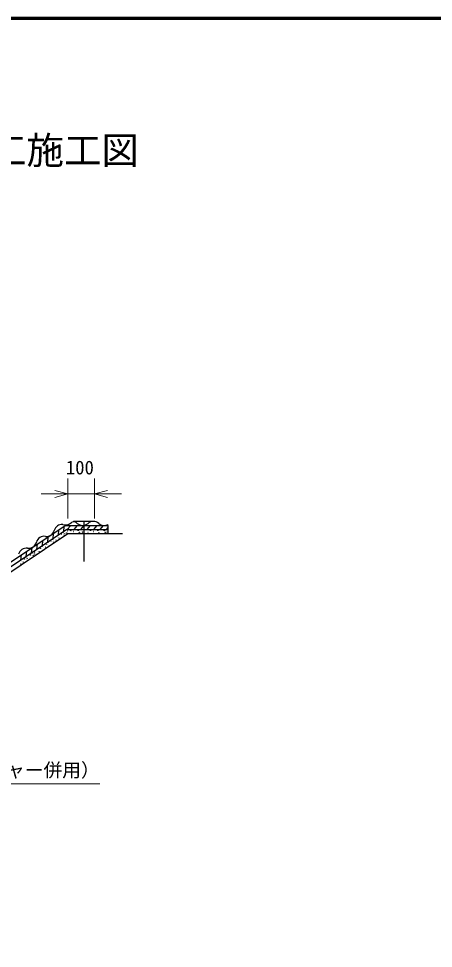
# Model space of a CAD drawing. Units: millimetres, scale not verified. Extents: x 200 to 8200, y 200 to 5740.
# Drawn here: x 2871 to 4420, y 2266 to 5740 of the extents above; entities that cross this region are included whole.
import ezdxf
from ezdxf.enums import TextEntityAlignment as Align

# ---------------------------------------------------------------- set-up
doc = ezdxf.new("R2010")
doc.units = ezdxf.units.MM
doc.header["$LTSCALE"] = 20
for name, color, linetype, lineweight in [('C-STR', 1, 'Continuous', 25), ('C-STR-DIM', 1, 'Continuous', 13), ('C-STR-HTXT', 1, 'Continuous', 13), ('C-TTL', 2, 'Continuous', 70)]:
    doc.layers.add(name, color=color, linetype=linetype, lineweight=lineweight)
doc.layers.add('C-TTL-TXT', color=7, linetype='Continuous')
doc.styles.add('ＭＳ ゴシック', font='')
doc.styles.get('ＭＳ ゴシック').set_extended_font_data('MS Gothic')

msp = doc.modelspace()

# ---------------------------------------------------------------- linework, layer by layer
at = {"layer": 'C-STR', "color": 7}
for p, q in [((3155.41, 3861.35), (3075.41, 3861.35)), ((3115.41, 3711.35), (3115.41, 3861.35)), ((1540.2, 2843.06), (3048.14, 3848.35)), ((1548.52, 2830.58), (3051.29, 3832.42)), ((3020.22, 3829.74), (3018.07, 3810.28)), ((3040.19, 3843.05), (3038.04, 3823.59)), ((3045.36, 3846.5), (3104.91, 3846.5)), ((3049.9, 3831.5), (3104.91, 3831.5)), ((3065.21, 3846.5), (3052.63, 3831.5)), ((3089.21, 3846.5), (3076.63, 3831.5)), ((3114.44, 3846.5), (3101.86, 3831.5)), ((3101.86, 3831.5), (3204.44, 3831.5)), ((3138.44, 3846.5), (3125.86, 3831.5)), ((3162.44, 3846.5), (3149.86, 3831.5)), ((3186.44, 3846.5), (3173.86, 3831.5)), ((3204.44, 3839.35), (3197.86, 3831.5)), ((1556.84, 2818.1), (3054.44, 3816.5)), ((2960.32, 3789.8), (2958.16, 3770.34)), ((2980.29, 3803.11), (2978.13, 3783.65)), ((3000.26, 3816.43), (2998.1, 3796.96)), ((3054.44, 3816.5), (3258.63, 3816.5)), ((2920.38, 3763.17), (2918.23, 3743.71)), ((2940.35, 3776.49), (2938.2, 3757.03)), ((2880.44, 3736.55), (2878.29, 3717.09)), ((2900.41, 3749.86), (2898.26, 3730.4))]:
    msp.add_line(p, q, dxfattribs=at)
msp.add_lwpolyline([(3097.27, 3846.5), (3204.44, 3846.5), (3204.44, 3816.5)], dxfattribs=at)
for centre in [(3038.06, 3821.43), (3054.01, 3826.27), (3057.85, 3831.5), (3064.59, 3828.43), (3066.17, 3827.09), (3076.41, 3823.83), (3093.5, 3827.09), (3097.41, 3820.8), (3109.05, 3821.78), (3139.4, 3827.09), (3149.64, 3823.83), (3166.73, 3827.09), (3170.64, 3820.8), (3190.73, 3827.09), (3194.64, 3820.8), (3201.53, 3821.78), (2991.85, 3787.49), (2998.12, 3794.8), (3002.17, 3790.46), (3010.29, 3791.75), (3014.59, 3802.65), (3021.33, 3799.59), (3031.78, 3814.12), (3041.24, 3811.01), (3042.11, 3817.08), (3050.23, 3818.37), (3129.78, 3820.4), (2951.91, 3760.87), (2958.19, 3768.18), (2961.37, 3757.76), (2962.24, 3763.83), (2970.35, 3765.12), (2974.65, 3776.03), (2980.93, 3783.34), (2981.39, 3772.96), (3001.31, 3784.39), (2892, 3720.93), (2898.28, 3728.24), (2901.46, 3717.82), (2902.33, 3723.9), (2910.45, 3725.19), (2914.74, 3736.09), (2921.02, 3743.4), (2925.67, 3733.36), (2929.6, 3739.61), (2929.75, 3747.03), (2938.63, 3742.6), (2940.17, 3750.34), (2947.61, 3749.96), (2878.72, 3702.66), (2880.26, 3710.4), (2887.71, 3710.03)]:
    msp.add_circle(centre, 0.3, dxfattribs=at)
at = {"layer": 'C-STR'}
for centre, radius, start, end in [((3046.18, 3878.7), 30.42, 249.39334, 316.64552), ((3076.96, 3843.47), 16.77, 38.77426, 121.10425), ((3150.04, 3831.05), 30.42, 48.88791, 131.11209), ((2974.55, 3835.85), 30.42, 262.57791, 344.80209), ((3033.26, 3819.9), 30.42, 85.80885, 164.80209), ((3110.04, 3876.88), 30.42, 228.88791, 311.11209), ((3190.64, 3878.28), 31.87, 229.72286, 295.67005), ((2966.69, 3775.52), 30.42, 82.57791, 164.80209), ((2900.13, 3731.15), 30.42, 82.57791, 164.80209), ((2907.99, 3791.47), 30.42, 262.57791, 344.80209)]:
    msp.add_arc(centre, radius, start, end, dxfattribs=at)
at = {"layer": 'C-STR-DIM'}
for p, q in [((3054.44, 3872.2), (3054.44, 4021.68)), ((3154.44, 3872.2), (3154.44, 4021.68)), ((2954.44, 3963.97), (3254.44, 3963.97)), ((3054.44, 3963.97), (3006.15, 3976.91)), ((3054.44, 3963.97), (3006.15, 3951.03)), ((3154.44, 3963.97), (3202.74, 3976.91)), ((3154.44, 3963.97), (3202.74, 3951.03))]:
    msp.add_line(p, q, dxfattribs=at)
at = {"layer": 'C-STR-HTXT'}
msp.add_line((2193.75, 2881.45), (3173.75, 2881.45), dxfattribs=at)
at = {"layer": 'C-TTL', "color": 1, "lineweight": 13}
msp.add_line((3204.44, 3846.5), (3204.44, 3849.56), dxfattribs=at)
at = {"layer": 'C-TTL'}
msp.add_lwpolyline([(200, 200), (8200, 200), (8200, 5740), (200, 5740)], close=True, dxfattribs=at)

# ---------------------------------------------------------------- texts
at = {"layer": 'C-STR-DIM', "color": 7, "style": 'ＭＳ ゴシック'}
msp.add_text('100', height=51.32, dxfattribs=at).set_placement((3047.16, 4021.82), align=Align.BOTTOM_LEFT)
at = {"layer": 'C-STR-HTXT', "color": 7, "style": 'ＭＳ ゴシック'}
msp.add_text('止め釘（プラワッシャー併用）', height=51.32, dxfattribs=at).set_placement((2193.75, 2891.45), align=Align.BOTTOM_LEFT)
at = {"layer": 'C-TTL-TXT', "color": 3, "style": 'ＭＳ ゴシック'}
msp.add_text('亀甲金網付のり面侵食防止シート工施工図', height=102.6, dxfattribs=at).set_placement((661.05, 5165.74), align=Align.BOTTOM_LEFT)

doc.saveas('drawing.dxf')
